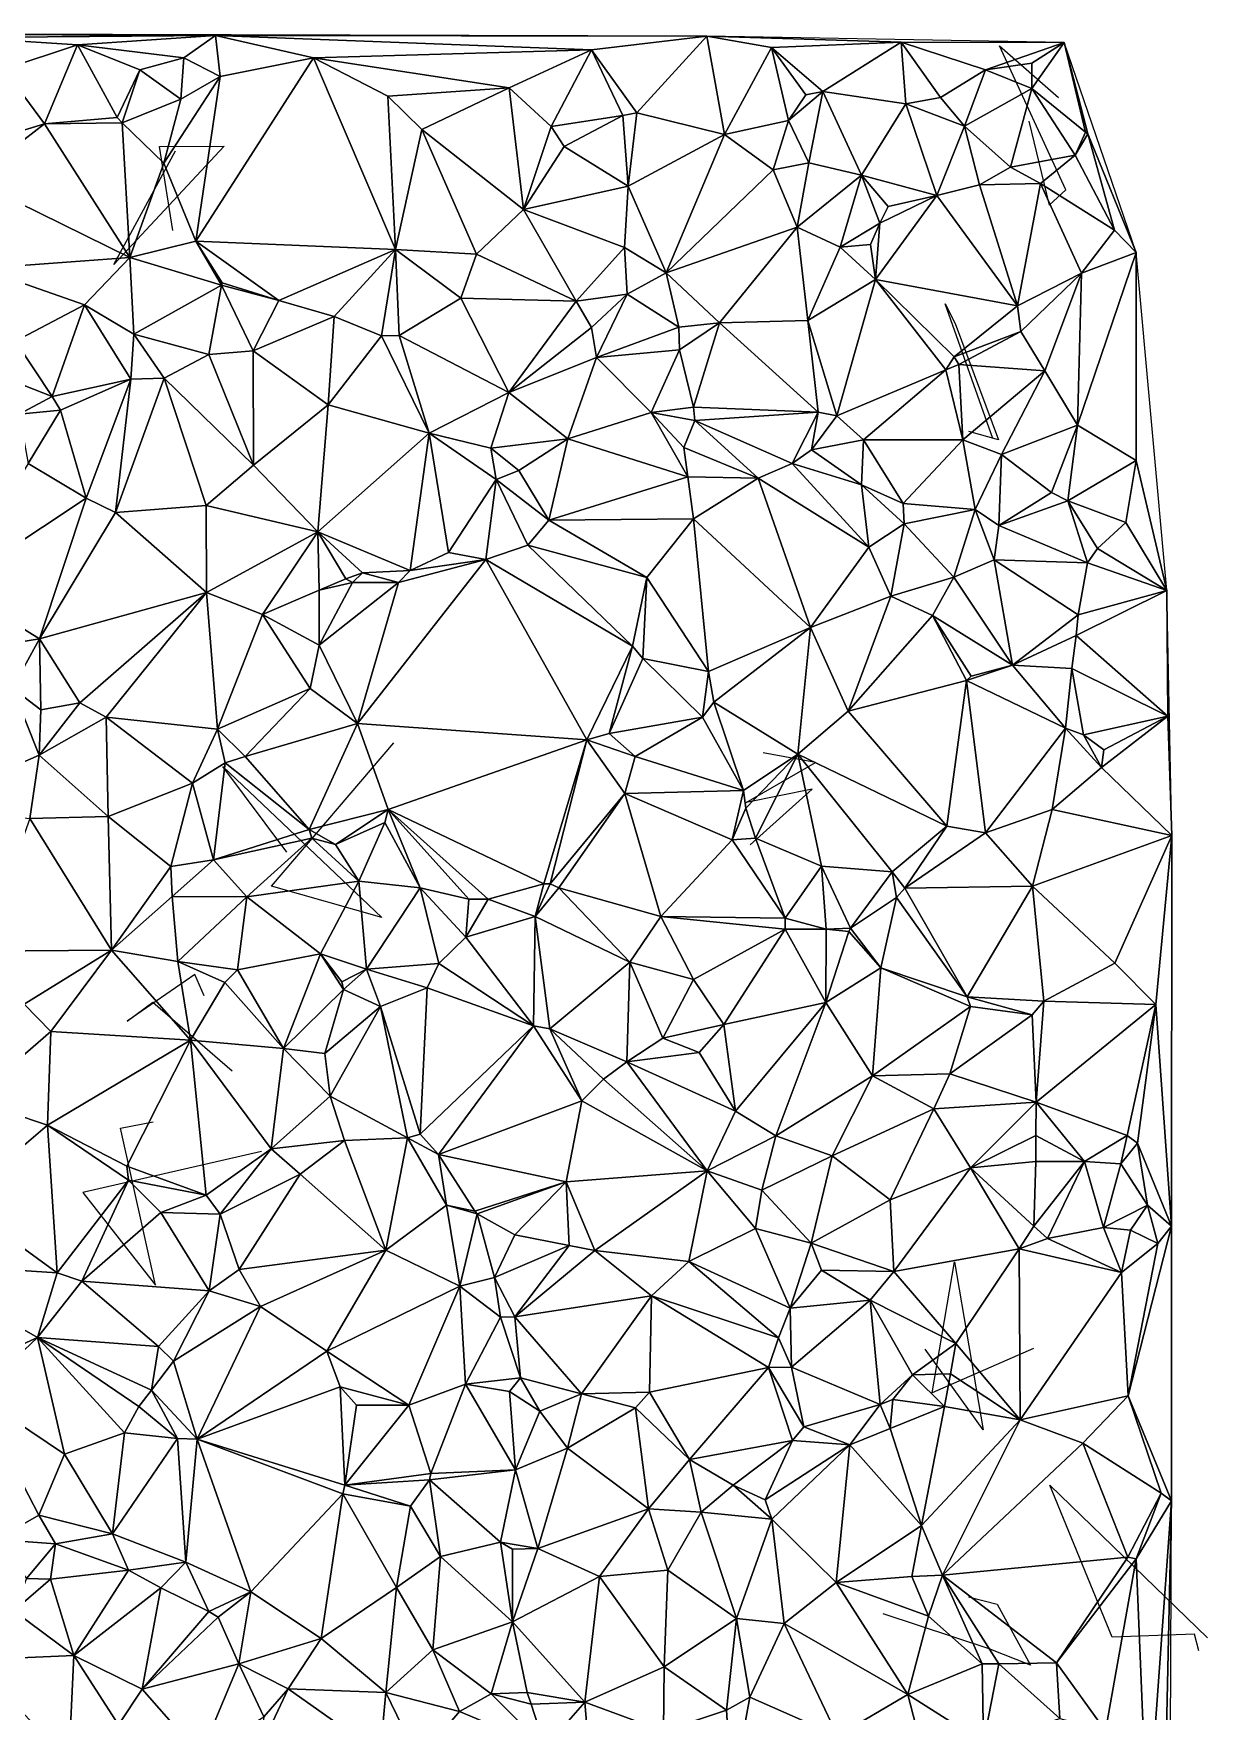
# Model space of a CAD drawing. Header units: metres. Extents: x -15 to 15.4, y -15.5 to 15.
# Drawn here: x 3.87 to 15.29, y -1.37 to 14.97 of the extents above; entities that cross this region are included whole.
import ezdxf

# ---------------------------------------------------------------- set-up
doc = ezdxf.new("R2010")
doc.units = ezdxf.units.M
doc.layers.add('CRACKS', color=1, linetype='Continuous')
doc.layers.add('STREET_MESH', color=7, linetype='Continuous')

msp = doc.modelspace()

# ---------------------------------------------------------------- linework, layer by layer
at = {"layer": 'CRACKS'}
for points in [[(13.553, 14.114, 0.1), (13.751, 13.297, 0.1), (13.915, 13.447, 0.1), (13.269, 14.85, 0.1), (13.843, 14.345, 0.1)], [(5.221, 13.052, 0.1), (5.092, 13.868, 0.1), (5.722, 13.872, 0.1), (4.646, 12.719, 0.1), (5.247, 13.825, 0.1)], [(13.203, 11.027, 0.1), (12.739, 12.337, 0.1), (12.837, 12.144, 0.1), (13.26, 11.013, 0.1), (12.969, 11.093, 0.1)], [(6.331, 6.999, 0.1), (5.708, 7.831, 0.1), (7.257, 6.363, 0.1), (6.181, 6.667, 0.1), (7.372, 8.064, 0.1)], [(10.84, 7.069, 0.1), (11.443, 7.611, 0.1), (10.801, 7.483, 0.1), (11.477, 7.87, 0.1), (10.969, 7.965, 0.1)], [(5.525, 5.6, 0.1), (5.434, 5.808, 0.1), (4.775, 5.354, 0.1), (5.026, 5.539, 0.1), (5.8, 4.868, 0.1)], [(6.083, 4.083, 0.1), (4.346, 3.685, 0.1), (5.052, 2.781, 0.1), (4.711, 4.311, 0.1), (5.031, 4.371, 0.1)], [(13.6, 2.165, 0.1), (12.613, 1.734, 0.1), (12.829, 3.008, 0.1), (13.108, 1.375, 0.1), (12.546, 2.159, 0.1)], [(15.207, -0.779, 0.1), (15.165, -0.614, 0.1), (14.365, -0.646, 0.1), (13.759, 0.835, 0.1), (15.292, -0.65, 0.1)], [(12.968, -0.253, 0.1), (13.244, -0.323, 0.1), (13.57, -0.918, 0.1), (13.169, -0.757, 0.1), (12.135, -0.419, 0.1)]]:
    msp.add_polyline3d(points, dxfattribs=at)
at = {"layer": 'STREET_MESH'}
for points in [[(10.419, 14.942), (1.16, 14.968), (5.636, 14.949)], [(1.16, 14.968), (3.179, 14.931), (5.636, 14.949)], [(3.179, 14.931), (4.293, 14.859), (5.636, 14.949)], [(3.179, 14.931), (3.58, 14.621), (4.293, 14.859)], [(4.293, 14.859), (5.329, 14.731), (5.636, 14.949)], [(5.329, 14.731), (5.683, 14.551), (5.636, 14.949)], [(9.295, 14.81), (10.419, 14.942), (5.636, 14.949)], [(6.592, 14.732), (9.295, 14.81), (5.636, 14.949)], [(5.683, 14.551), (6.592, 14.732), (5.636, 14.949)], [(9.295, 14.81), (9.737, 14.196), (10.419, 14.942)], [(9.737, 14.196), (10.592, 13.985), (10.419, 14.942)], [(10.419, 14.942), (12.312, 14.885), (13.899, 14.88)], [(11.049, 14.831), (12.312, 14.885), (10.419, 14.942)], [(10.592, 13.985), (11.049, 14.831), (10.419, 14.942)], [(11.049, 14.831), (11.55, 14.404), (12.312, 14.885)], [(11.55, 14.404), (12.356, 14.285), (12.312, 14.885)], [(12.312, 14.885), (13.132, 14.614), (13.899, 14.88)], [(12.356, 14.285), (12.694, 14.346), (12.312, 14.885)], [(12.694, 14.346), (13.132, 14.614), (12.312, 14.885)], [(13.132, 14.614), (13.582, 14.68), (13.899, 14.88)], [(13.582, 14.68), (13.583, 14.434), (13.899, 14.88)], [(13.583, 14.434), (14.106, 14.007), (13.899, 14.88)], [(14.129, 13.992), (14.597, 12.838), (13.899, 14.88)], [(14.106, 14.007), (14.129, 13.992), (13.899, 14.88)], [(3.58, 14.621), (3.971, 14.089), (4.293, 14.859)], [(3.971, 14.089), (4.68, 14.15), (4.293, 14.859)], [(4.68, 14.15), (4.9, 14.614), (4.293, 14.859)], [(4.9, 14.614), (5.329, 14.731), (4.293, 14.859)], [(5.329, 14.731), (4.9, 14.614), (5.298, 14.33)], [(5.683, 14.551), (5.329, 14.731), (5.298, 14.33)], [(5.445, 12.946), (7.387, 12.865), (6.592, 14.732)], [(5.683, 14.551), (5.445, 12.946), (6.592, 14.732)], [(8.494, 14.441), (9.295, 14.81), (6.592, 14.732)], [(8.494, 14.441), (6.592, 14.732), (7.314, 14.358)], [(6.592, 14.732), (7.387, 12.865), (7.314, 14.358)], [(9.295, 14.81), (8.494, 14.441), (8.905, 14.062)], [(9.6, 14.172), (9.295, 14.81), (8.905, 14.062)], [(9.295, 14.81), (9.6, 14.172), (9.737, 14.196)], [(11.049, 14.831), (10.592, 13.985), (11.215, 14.121)], [(11.382, 14.371), (11.049, 14.831), (11.215, 14.121)], [(11.382, 14.371), (11.55, 14.404), (11.049, 14.831)], [(3.971, 14.089), (3.58, 14.621), (3.374, 13.908)], [(4.9, 14.614), (4.68, 14.15), (4.729, 14.098)], [(4.9, 14.614), (4.729, 14.098), (5.298, 14.33)], [(5.135, 13.705), (5.683, 14.551), (5.298, 14.33)], [(5.683, 14.551), (5.135, 13.705), (5.445, 12.946)], [(12.694, 14.346), (12.927, 14.065), (13.132, 14.614)], [(13.132, 14.614), (12.927, 14.065), (13.583, 14.434)], [(13.582, 14.68), (13.132, 14.614), (13.583, 14.434)], [(8.494, 14.441), (7.314, 14.358), (7.644, 14.034)], [(8.633, 13.255), (8.494, 14.441), (7.644, 14.034)], [(8.494, 14.441), (8.633, 13.255), (8.905, 14.062)], [(11.55, 14.404), (11.382, 14.371), (11.215, 14.121)], [(11.411, 13.71), (11.55, 14.404), (11.215, 14.121)], [(11.55, 14.404), (11.411, 13.71), (11.924, 13.589)], [(11.55, 14.404), (11.924, 13.589), (12.356, 14.285)], [(12.927, 14.065), (13.376, 13.668), (13.583, 14.434)], [(13.376, 13.668), (14.005, 13.785), (13.583, 14.434)], [(14.005, 13.785), (14.106, 14.007), (13.583, 14.434)], [(4.729, 14.098), (5.135, 13.705), (5.298, 14.33)], [(7.314, 14.358), (7.387, 12.865), (7.644, 14.034)], [(11.924, 13.589), (12.659, 13.39), (12.356, 14.285)], [(12.927, 14.065), (12.694, 14.346), (12.356, 14.285)], [(12.659, 13.39), (12.927, 14.065), (12.356, 14.285)], [(3.266, 13.545), (3.971, 14.089), (3.374, 13.908)], [(3.971, 14.089), (3.266, 13.545), (4.803, 12.789)], [(4.68, 14.15), (3.971, 14.089), (4.729, 14.098)], [(4.729, 14.098), (3.971, 14.089), (4.803, 12.789)], [(5.135, 13.705), (4.729, 14.098), (4.803, 12.789)], [(8.633, 13.255), (9.03, 13.867), (8.905, 14.062)], [(9.03, 13.867), (9.6, 14.172), (8.905, 14.062)], [(9.03, 13.867), (9.655, 13.482), (9.6, 14.172)], [(9.6, 14.172), (9.655, 13.482), (9.737, 14.196)], [(9.655, 13.482), (10.592, 13.985), (9.737, 14.196)], [(10.592, 13.985), (11.064, 13.642), (11.215, 14.121)], [(11.064, 13.642), (11.411, 13.71), (11.215, 14.121)], [(12.927, 14.065), (12.659, 13.39), (13.075, 13.495)], [(13.376, 13.668), (12.927, 14.065), (13.075, 13.495)], [(7.387, 12.865), (8.178, 12.82), (7.644, 14.034)], [(8.178, 12.82), (8.633, 13.255), (7.644, 14.034)], [(10.592, 13.985), (9.655, 13.482), (10.022, 12.639)], [(11.064, 13.642), (10.592, 13.985), (10.022, 12.639)], [(14.106, 14.007), (14.005, 13.785), (14.129, 13.992)], [(14.129, 13.992), (14.005, 13.785), (14.388, 13.054)], [(14.129, 13.992), (14.388, 13.054), (14.597, 12.838)], [(9.655, 13.482), (9.03, 13.867), (8.633, 13.255)], [(14.005, 13.785), (13.376, 13.668), (13.666, 13.507)], [(14.005, 13.785), (13.666, 13.507), (14.388, 13.054)], [(5.445, 12.946), (5.135, 13.705), (4.803, 12.789)], [(11.299, 13.082), (11.064, 13.642), (10.022, 12.639)], [(11.411, 13.71), (11.064, 13.642), (11.299, 13.082)], [(11.411, 13.71), (11.299, 13.082), (11.924, 13.589)], [(11.299, 13.082), (11.716, 12.889), (11.924, 13.589)], [(11.924, 13.589), (11.716, 12.889), (12.103, 13.123)], [(12.184, 13.286), (11.924, 13.589), (12.103, 13.123)], [(12.184, 13.286), (12.659, 13.39), (11.924, 13.589)], [(13.666, 13.507), (13.376, 13.668), (13.075, 13.495)], [(3.266, 13.545), (3.348, 12.681), (4.803, 12.789)], [(9.619, 12.886), (9.655, 13.482), (8.633, 13.255)], [(9.655, 13.482), (9.619, 12.886), (10.022, 12.639)], [(13.075, 13.495), (12.659, 13.39), (13.443, 12.318)], [(13.666, 13.507), (13.075, 13.495), (13.443, 12.318)], [(13.666, 13.507), (13.443, 12.318), (14.066, 12.634)], [(14.388, 13.054), (13.666, 13.507), (14.066, 12.634)], [(8.178, 12.82), (9.146, 12.363), (8.633, 13.255)], [(9.146, 12.363), (9.619, 12.886), (8.633, 13.255)], [(12.659, 13.39), (12.062, 12.573), (13.443, 12.318)], [(12.062, 12.573), (12.659, 13.39), (12.103, 13.123)], [(12.659, 13.39), (12.184, 13.286), (12.103, 13.123)], [(10.541, 12.153), (11.299, 13.082), (10.022, 12.639)], [(11.299, 13.082), (10.541, 12.153), (11.404, 12.175)], [(11.716, 12.889), (11.299, 13.082), (11.404, 12.175)], [(11.716, 12.889), (12.011, 12.915), (12.103, 13.123)], [(12.011, 12.915), (12.062, 12.573), (12.103, 13.123)], [(5.694, 12.52), (5.445, 12.946), (4.803, 12.789)], [(5.445, 12.946), (6.252, 12.37), (7.387, 12.865)], [(5.7, 12.542), (6.252, 12.37), (5.445, 12.946)], [(5.694, 12.52), (5.7, 12.542), (5.445, 12.946)], [(12.011, 12.915), (11.716, 12.889), (12.062, 12.573)], [(14.597, 12.838), (14.388, 13.054), (14.066, 12.634)], [(3.348, 12.681), (4.362, 12.328), (4.803, 12.789)], [(4.362, 12.328), (4.842, 12.04), (4.803, 12.789)], [(4.842, 12.04), (5.694, 12.52), (4.803, 12.789)], [(7.387, 12.865), (6.252, 12.37), (6.793, 12.214)], [(7.251, 12.025), (7.387, 12.865), (6.793, 12.214)], [(7.251, 12.025), (7.423, 12.027), (7.387, 12.865)], [(7.387, 12.865), (7.423, 12.027), (8.023, 12.391)], [(8.178, 12.82), (7.387, 12.865), (8.023, 12.391)], [(9.146, 12.363), (8.178, 12.82), (8.023, 12.391)], [(9.619, 12.886), (9.146, 12.363), (9.644, 12.432)], [(9.619, 12.886), (9.644, 12.432), (10.022, 12.639)], [(12.062, 12.573), (11.716, 12.889), (11.404, 12.175)], [(14.597, 12.838), (14.027, 11.156), (14.6, 10.813)], [(14.027, 11.156), (14.597, 12.838), (14.066, 12.634)], [(14.896, 9.545), (14.597, 12.838), (14.6, 10.813)], [(4.362, 12.328), (3.348, 12.681), (3.688, 11.974)], [(9.644, 12.432), (10.148, 12.111), (10.022, 12.639)], [(10.148, 12.111), (10.541, 12.153), (10.022, 12.639)], [(13.443, 12.318), (13.476, 12.067), (14.066, 12.634)], [(13.476, 12.067), (13.708, 11.683), (14.066, 12.634)], [(13.708, 11.683), (14.027, 11.156), (14.066, 12.634)], [(5.694, 12.52), (4.842, 12.04), (5.571, 11.843)], [(6.004, 11.878), (5.694, 12.52), (5.571, 11.843)], [(5.7, 12.542), (5.694, 12.52), (6.252, 12.37)], [(6.252, 12.37), (5.694, 12.52), (6.004, 11.878)], [(9.146, 12.363), (9.295, 12.105), (9.644, 12.432)], [(9.295, 12.105), (9.346, 11.815), (9.644, 12.432)], [(9.346, 11.815), (10.148, 12.111), (9.644, 12.432)], [(11.686, 11.245), (12.062, 12.573), (11.404, 12.175)], [(12.745, 11.693), (12.062, 12.573), (11.686, 11.245)], [(13.443, 12.318), (12.062, 12.573), (12.828, 11.821)], [(12.062, 12.573), (12.745, 11.693), (12.828, 11.821)], [(4.046, 11.436), (4.362, 12.328), (3.688, 11.974)], [(4.046, 11.436), (4.813, 11.604), (4.362, 12.328)], [(4.813, 11.604), (4.842, 12.04), (4.362, 12.328)], [(6.252, 12.37), (6.004, 11.878), (6.793, 12.214)], [(8.023, 12.391), (7.423, 12.027), (8.491, 11.472)], [(9.146, 12.363), (8.023, 12.391), (8.491, 11.472)], [(9.295, 12.105), (9.146, 12.363), (8.491, 11.472)], [(13.476, 12.067), (13.443, 12.318), (12.828, 11.821)], [(6.793, 12.214), (6.004, 11.878), (6.733, 11.355)], [(7.251, 12.025), (6.793, 12.214), (6.733, 11.355)], [(9.346, 11.815), (9.295, 12.105), (8.491, 11.472)], [(10.148, 12.111), (9.346, 11.815), (10.153, 11.89)], [(10.541, 12.153), (10.148, 12.111), (10.153, 11.89)], [(10.29, 11.332), (10.541, 12.153), (10.153, 11.89)], [(10.541, 12.153), (10.29, 11.332), (11.502, 11.282)], [(11.404, 12.175), (10.541, 12.153), (11.502, 11.282)], [(11.686, 11.245), (11.404, 12.175), (11.502, 11.282)], [(3.423, 11.678), (4.046, 11.436), (3.688, 11.974)], [(4.842, 12.04), (4.813, 11.604), (5.137, 11.613)], [(4.842, 12.04), (5.137, 11.613), (5.571, 11.843)], [(7.717, 11.079), (7.251, 12.025), (6.733, 11.355)], [(7.423, 12.027), (7.251, 12.025), (7.717, 11.079)], [(7.423, 12.027), (7.717, 11.079), (8.491, 11.472)], [(12.872, 11.746), (13.476, 12.067), (12.828, 11.821)], [(13.476, 12.067), (12.872, 11.746), (13.708, 11.683)], [(5.137, 11.613), (6.007, 10.766), (5.571, 11.843)], [(6.007, 10.766), (6.004, 11.878), (5.571, 11.843)], [(6.004, 11.878), (6.007, 10.766), (6.733, 11.355)], [(9.065, 11.023), (9.346, 11.815), (8.491, 11.472)], [(9.877, 11.28), (9.346, 11.815), (9.065, 11.023)], [(9.346, 11.815), (9.877, 11.28), (10.153, 11.89)], [(9.877, 11.28), (10.29, 11.332), (10.153, 11.89)], [(12.745, 11.693), (12.872, 11.746), (12.828, 11.821)], [(3.724, 11.263), (4.046, 11.436), (3.423, 11.678)], [(4.813, 11.604), (4.046, 11.436), (4.127, 11.3)], [(4.813, 11.604), (4.127, 11.3), (4.379, 10.446)], [(4.664, 10.306), (4.813, 11.604), (4.379, 10.446)], [(5.137, 11.613), (4.664, 10.306), (5.545, 10.373)], [(5.137, 11.613), (4.813, 11.604), (4.664, 10.306)], [(6.007, 10.766), (5.137, 11.613), (5.545, 10.373)], [(12.745, 11.693), (11.686, 11.245), (11.945, 11.013)], [(12.91, 11.013), (12.745, 11.693), (11.945, 11.013)], [(12.872, 11.746), (12.745, 11.693), (12.91, 11.013)], [(12.872, 11.746), (12.91, 11.013), (13.708, 11.683)], [(13.708, 11.683), (12.91, 11.013), (13.287, 10.87)], [(14.027, 11.156), (13.708, 11.683), (13.287, 10.87)], [(4.046, 11.436), (3.724, 11.263), (4.127, 11.3)], [(7.717, 11.079), (8.316, 10.931), (8.491, 11.472)], [(8.316, 10.931), (9.065, 11.023), (8.491, 11.472)], [(4.127, 11.3), (3.724, 11.263), (3.812, 10.783)], [(4.379, 10.446), (4.127, 11.3), (3.812, 10.783)], [(6.007, 10.766), (6.634, 10.116), (6.733, 11.355)], [(6.634, 10.116), (7.717, 11.079), (6.733, 11.355)], [(10.233, 10.652), (9.877, 11.28), (9.065, 11.023)], [(9.877, 11.28), (10.302, 11.202), (10.29, 11.332)], [(9.877, 11.28), (10.233, 10.652), (10.195, 10.938)], [(10.302, 11.202), (9.877, 11.28), (10.195, 10.938)], [(10.29, 11.332), (10.302, 11.202), (11.502, 11.282)], [(10.302, 11.202), (11.25, 10.781), (11.502, 11.282)], [(11.25, 10.781), (11.437, 10.916), (11.502, 11.282)], [(11.437, 10.916), (11.686, 11.245), (11.502, 11.282)], [(10.302, 11.202), (10.195, 10.938), (10.919, 10.639)], [(11.25, 10.781), (10.302, 11.202), (10.919, 10.639)], [(11.686, 11.245), (11.437, 10.916), (11.945, 11.013)], [(13.776, 10.5), (14.027, 11.156), (13.287, 10.87)], [(13.776, 10.5), (13.933, 10.42), (14.027, 11.156)], [(14.027, 11.156), (13.933, 10.42), (14.6, 10.813)], [(7.532, 9.741), (7.717, 11.079), (6.634, 10.116)], [(7.532, 9.741), (7.906, 9.917), (7.717, 11.079)], [(7.906, 9.917), (8.367, 10.626), (7.717, 11.079)], [(8.367, 10.626), (8.316, 10.931), (7.717, 11.079)], [(8.316, 10.931), (8.59, 10.713), (9.065, 11.023)], [(8.59, 10.713), (8.88, 10.229), (9.065, 11.023)], [(8.88, 10.229), (10.233, 10.652), (9.065, 11.023)], [(11.437, 10.916), (11.926, 10.573), (11.945, 11.013)], [(11.926, 10.573), (12.332, 10.394), (11.945, 11.013)], [(12.332, 10.394), (12.91, 11.013), (11.945, 11.013)], [(13.032, 10.334), (12.91, 11.013), (12.332, 10.394)], [(12.91, 11.013), (13.032, 10.334), (13.287, 10.87)], [(3.089, 9.592), (4.379, 10.446), (3.812, 10.783)], [(8.59, 10.713), (8.316, 10.931), (8.367, 10.626)], [(10.195, 10.938), (10.233, 10.652), (10.919, 10.639)], [(11.437, 10.916), (11.25, 10.781), (11.926, 10.573)], [(13.032, 10.334), (13.263, 10.177), (13.287, 10.87)], [(13.263, 10.177), (13.776, 10.5), (13.287, 10.87)], [(13.933, 10.42), (14.499, 10.207), (14.6, 10.813)], [(14.499, 10.207), (14.896, 9.545), (14.6, 10.813)], [(6.007, 10.766), (5.545, 10.373), (6.634, 10.116)], [(8.367, 10.626), (7.906, 9.917), (8.268, 9.849)], [(8.678, 9.988), (8.367, 10.626), (8.268, 9.849)], [(8.59, 10.713), (8.367, 10.626), (8.88, 10.229)], [(8.367, 10.626), (8.678, 9.988), (8.88, 10.229)], [(10.291, 10.244), (10.233, 10.652), (8.88, 10.229)], [(10.233, 10.652), (10.291, 10.244), (10.919, 10.639)], [(10.919, 10.639), (10.291, 10.244), (11.427, 9.185)], [(11.995, 9.969), (11.25, 10.781), (10.919, 10.639)], [(11.995, 9.969), (10.919, 10.639), (11.427, 9.185)], [(11.25, 10.781), (11.995, 9.969), (11.926, 10.573)], [(11.926, 10.573), (12.34, 10.196), (12.332, 10.394)], [(11.995, 9.969), (12.34, 10.196), (11.926, 10.573)], [(13.776, 10.5), (13.263, 10.177), (13.933, 10.42)], [(4.379, 10.446), (3.089, 9.592), (3.923, 9.074)], [(4.664, 10.306), (4.379, 10.446), (3.923, 9.074)], [(5.548, 9.526), (4.664, 10.306), (3.923, 9.074)], [(5.545, 10.373), (4.664, 10.306), (5.548, 9.526)], [(5.545, 10.373), (5.548, 9.526), (6.634, 10.116)], [(12.34, 10.196), (13.032, 10.334), (12.332, 10.394)], [(12.824, 9.676), (13.032, 10.334), (12.34, 10.196)], [(13.032, 10.334), (12.824, 9.676), (13.216, 9.845)], [(13.263, 10.177), (13.032, 10.334), (13.216, 9.845)], [(13.933, 10.42), (13.263, 10.177), (14.126, 9.816)], [(13.933, 10.42), (14.222, 9.954), (14.499, 10.207)], [(14.222, 9.954), (13.933, 10.42), (14.126, 9.816)], [(8.678, 9.988), (9.835, 9.671), (8.88, 10.229)], [(9.835, 9.671), (10.291, 10.244), (8.88, 10.229)], [(10.291, 10.244), (9.835, 9.671), (10.437, 8.757)], [(10.291, 10.244), (10.437, 8.757), (11.427, 9.185)], [(12.34, 10.196), (11.995, 9.969), (12.211, 9.491)], [(12.824, 9.676), (12.34, 10.196), (12.211, 9.491)], [(13.263, 10.177), (13.216, 9.845), (14.126, 9.816)], [(14.499, 10.207), (14.222, 9.954), (14.896, 9.545)], [(6.634, 10.116), (5.548, 9.526), (6.094, 9.311)], [(6.645, 9.548), (6.634, 10.116), (6.094, 9.311)], [(6.904, 9.659), (7.066, 9.718), (6.634, 10.116)], [(6.645, 9.548), (6.904, 9.659), (6.634, 10.116)], [(7.066, 9.718), (7.532, 9.741), (6.634, 10.116)], [(8.678, 9.988), (8.268, 9.849), (9.696, 9.004)], [(9.835, 9.671), (8.678, 9.988), (9.696, 9.004)], [(12.211, 9.491), (11.995, 9.969), (11.427, 9.185)], [(7.019, 8.25), (9.252, 8.091), (8.268, 9.849)], [(7.418, 9.623), (7.019, 8.25), (8.268, 9.849)], [(7.532, 9.741), (7.418, 9.623), (8.268, 9.849)], [(7.906, 9.917), (7.532, 9.741), (8.268, 9.849)], [(8.268, 9.849), (9.252, 8.091), (9.696, 9.004)], [(12.824, 9.676), (13.396, 8.818), (13.216, 9.845)], [(13.216, 9.845), (14.034, 9.308), (14.126, 9.816)], [(13.396, 8.818), (14.034, 9.308), (13.216, 9.845)], [(14.126, 9.816), (14.034, 9.308), (14.896, 9.545)], [(14.222, 9.954), (14.126, 9.816), (14.896, 9.545)], [(6.645, 9.548), (6.971, 9.625), (6.904, 9.659)], [(6.971, 9.625), (7.066, 9.718), (6.904, 9.659)], [(7.066, 9.718), (6.971, 9.625), (7.418, 9.623)], [(7.532, 9.741), (7.066, 9.718), (7.418, 9.623)], [(9.795, 8.885), (9.835, 9.671), (9.696, 9.004)], [(9.835, 9.671), (9.795, 8.885), (10.437, 8.757)], [(12.616, 9.301), (12.824, 9.676), (12.211, 9.491)], [(13.396, 8.818), (12.824, 9.676), (12.616, 9.301)], [(3.089, 9.592), (3.377, 8.986), (3.923, 9.074)], [(5.548, 9.526), (3.923, 9.074), (4.316, 8.452)], [(5.548, 9.526), (4.316, 8.452), (4.573, 8.313)], [(5.655, 8.195), (5.548, 9.526), (4.573, 8.313)], [(6.094, 9.311), (5.548, 9.526), (5.655, 8.195)], [(6.645, 9.548), (6.094, 9.311), (6.647, 9.013)], [(6.971, 9.625), (6.645, 9.548), (6.647, 9.013)], [(7.418, 9.623), (6.971, 9.625), (6.647, 9.013)], [(7.019, 8.25), (7.418, 9.623), (6.647, 9.013)], [(11.795, 8.37), (12.211, 9.491), (11.427, 9.185)], [(11.795, 8.37), (12.616, 9.301), (12.211, 9.491)], [(14.016, 9.106), (14.908, 8.322), (14.896, 9.545)], [(14.034, 9.308), (14.016, 9.106), (14.896, 9.545)], [(14.896, 9.545), (14.908, 8.322), (14.947, 7.16)], [(6.557, 8.592), (6.094, 9.311), (5.655, 8.195)], [(6.094, 9.311), (6.557, 8.592), (6.647, 9.013)], [(10.437, 8.757), (10.486, 8.459), (11.427, 9.185)], [(10.486, 8.459), (11.304, 7.951), (11.427, 9.185)], [(11.304, 7.951), (11.795, 8.37), (11.427, 9.185)], [(12.616, 9.301), (11.795, 8.37), (12.948, 8.669)], [(12.616, 9.301), (12.948, 8.669), (12.992, 8.713)], [(13.396, 8.818), (12.616, 9.301), (12.992, 8.713)], [(13.396, 8.818), (14.016, 9.106), (14.034, 9.308)], [(3.377, 8.986), (3.659, 8.595), (3.923, 9.074)], [(3.659, 8.595), (3.937, 8.383), (3.923, 9.074)], [(3.923, 9.074), (3.937, 8.383), (4.316, 8.452)], [(6.557, 8.592), (7.019, 8.25), (6.647, 9.013)], [(9.252, 8.091), (9.467, 8.155), (9.696, 9.004)], [(9.467, 8.155), (9.795, 8.885), (9.696, 9.004)], [(13.971, 8.787), (14.016, 9.106), (13.396, 8.818)], [(14.016, 9.106), (13.971, 8.787), (14.908, 8.322)], [(9.795, 8.885), (9.467, 8.155), (10.376, 8.314)], [(9.795, 8.885), (10.376, 8.314), (10.437, 8.757)], [(10.376, 8.314), (10.486, 8.459), (10.437, 8.757)], [(12.948, 8.669), (11.795, 8.37), (12.755, 7.25)], [(13.133, 7.185), (12.948, 8.669), (12.755, 7.25)], [(12.948, 8.669), (13.396, 8.818), (12.992, 8.713)], [(13.912, 8.204), (13.396, 8.818), (12.948, 8.669)], [(13.912, 8.204), (12.948, 8.669), (13.133, 7.185)], [(13.971, 8.787), (13.396, 8.818), (13.912, 8.204)], [(14.087, 8.141), (13.971, 8.787), (13.912, 8.204)], [(13.971, 8.787), (14.087, 8.141), (14.908, 8.322)], [(3.659, 8.595), (2.77, 7.44), (3.921, 7.941)], [(3.937, 8.383), (3.659, 8.595), (3.921, 7.941)], [(5.924, 7.928), (6.557, 8.592), (5.655, 8.195)], [(5.924, 7.928), (7.019, 8.25), (6.557, 8.592)], [(4.316, 8.452), (3.921, 7.941), (4.573, 8.313)], [(3.937, 8.383), (3.921, 7.941), (4.316, 8.452)], [(10.486, 8.459), (10.376, 8.314), (10.775, 7.597)], [(11.304, 7.951), (10.486, 8.459), (10.775, 7.597)], [(11.795, 8.37), (11.304, 7.951), (12.755, 7.25)], [(3.921, 7.941), (4.591, 7.345), (4.573, 8.313)], [(4.591, 7.345), (5.411, 7.669), (4.573, 8.313)], [(5.411, 7.669), (5.655, 8.195), (4.573, 8.313)], [(5.411, 7.669), (5.732, 7.869), (5.655, 8.195)], [(5.732, 7.869), (5.924, 7.928), (5.655, 8.195)], [(5.924, 7.928), (6.547, 7.218), (7.019, 8.25)], [(7.019, 8.25), (6.547, 7.218), (7.316, 7.413)], [(9.252, 8.091), (7.019, 8.25), (7.316, 7.413)], [(10.376, 8.314), (9.467, 8.155), (9.72, 7.929)], [(10.376, 8.314), (9.72, 7.929), (10.775, 7.597)], [(13.781, 7.414), (13.912, 8.204), (13.133, 7.185)], [(13.781, 7.414), (14.262, 7.822), (13.912, 8.204)], [(14.262, 7.822), (14.087, 8.141), (13.912, 8.204)], [(14.087, 8.141), (14.284, 7.996), (14.908, 8.322)], [(14.908, 8.322), (14.262, 7.822), (14.947, 7.16)], [(14.284, 7.996), (14.262, 7.822), (14.908, 8.322)], [(8.831, 6.69), (9.252, 8.091), (7.316, 7.413)], [(8.831, 6.69), (8.893, 6.689), (9.252, 8.091)], [(8.893, 6.689), (9.62, 7.569), (9.252, 8.091)], [(9.72, 7.929), (9.467, 8.155), (9.252, 8.091)], [(9.62, 7.569), (9.72, 7.929), (9.252, 8.091)], [(14.284, 7.996), (14.087, 8.141), (14.262, 7.822)], [(2.77, 7.44), (3.828, 7.326), (3.921, 7.941)], [(3.828, 7.326), (4.591, 7.345), (3.921, 7.941)], [(5.732, 7.869), (5.411, 7.669), (5.617, 6.923)], [(5.732, 7.869), (5.617, 6.923), (6.547, 7.218)], [(5.924, 7.928), (5.732, 7.869), (6.547, 7.218)], [(9.72, 7.929), (9.62, 7.569), (10.775, 7.597)], [(10.8, 7.425), (11.304, 7.951), (10.775, 7.597)], [(10.8, 7.425), (10.892, 7.136), (11.304, 7.951)], [(10.892, 7.136), (11.537, 6.863), (11.304, 7.951)], [(11.304, 7.951), (12.224, 6.808), (12.755, 7.25)], [(11.537, 6.863), (12.224, 6.808), (11.304, 7.951)], [(14.262, 7.822), (13.781, 7.414), (14.947, 7.16)], [(5.202, 6.86), (5.411, 7.669), (4.591, 7.345)], [(5.617, 6.923), (5.411, 7.669), (5.202, 6.86)], [(8.893, 6.689), (8.979, 6.651), (9.62, 7.569)], [(9.62, 7.569), (8.979, 6.651), (9.971, 6.371)], [(9.62, 7.569), (10.666, 7.117), (10.775, 7.597)], [(10.666, 7.117), (9.62, 7.569), (9.971, 6.371)], [(10.666, 7.117), (10.8, 7.425), (10.775, 7.597)], [(6.547, 7.218), (6.805, 7.074), (7.316, 7.413)], [(6.805, 7.074), (7.286, 7.287), (7.316, 7.413)], [(7.286, 7.287), (7.63, 6.652), (7.316, 7.413)], [(7.63, 6.652), (8.102, 6.541), (7.316, 7.413)], [(8.292, 6.539), (8.831, 6.69), (7.316, 7.413)], [(8.102, 6.541), (8.292, 6.539), (7.316, 7.413)], [(10.892, 7.136), (10.8, 7.425), (10.666, 7.117)], [(13.588, 6.666), (13.781, 7.414), (13.133, 7.185)], [(13.781, 7.414), (13.588, 6.666), (14.947, 7.16)], [(4.623, 6.044), (3.828, 7.326), (3.365, 6.033)], [(3.828, 7.326), (4.623, 6.044), (4.591, 7.345)], [(4.623, 6.044), (5.202, 6.86), (4.591, 7.345)], [(5.617, 6.923), (6.573, 7.134), (6.547, 7.218)], [(6.573, 7.134), (6.805, 7.074), (6.547, 7.218)], [(6.805, 7.074), (7.032, 6.716), (7.286, 7.287)], [(7.032, 6.716), (7.63, 6.652), (7.286, 7.287)], [(12.224, 6.808), (12.348, 6.649), (12.755, 7.25)], [(12.348, 6.649), (13.133, 7.185), (12.755, 7.25)], [(6.573, 7.134), (5.617, 6.923), (5.943, 6.564)], [(7.032, 6.716), (6.573, 7.134), (5.943, 6.564)], [(6.573, 7.134), (7.032, 6.716), (6.805, 7.074)], [(11.181, 6.357), (10.666, 7.117), (9.971, 6.371)], [(11.181, 6.357), (10.892, 7.136), (10.666, 7.117)], [(11.537, 6.863), (10.892, 7.136), (11.181, 6.357)], [(12.348, 6.649), (13.588, 6.666), (13.133, 7.185)], [(13.588, 6.666), (14.392, 5.917), (14.947, 7.16)], [(14.392, 5.917), (14.789, 5.514), (14.947, 7.16)], [(14.789, 5.514), (14.941, 3.357), (14.947, 7.16)], [(14.941, 3.357), (14.942, 0.682), (14.947, 7.16)], [(5.215, 6.567), (5.617, 6.923), (5.202, 6.86)], [(5.617, 6.923), (5.215, 6.567), (5.943, 6.564)], [(11.581, 6.248), (11.537, 6.863), (11.181, 6.357)], [(11.537, 6.863), (11.819, 6.258), (12.224, 6.808)], [(11.537, 6.863), (11.581, 6.248), (11.819, 6.258)], [(4.623, 6.044), (5.215, 6.567), (5.202, 6.86)], [(6.659, 6.007), (7.032, 6.716), (5.943, 6.564)], [(7.032, 6.716), (6.659, 6.007), (7.107, 5.86)], [(7.63, 6.652), (7.032, 6.716), (7.107, 5.86)], [(11.819, 6.258), (12.267, 6.558), (12.224, 6.808)], [(12.267, 6.558), (12.348, 6.649), (12.224, 6.808)], [(4.623, 6.044), (5.27, 5.935), (5.215, 6.567)], [(5.215, 6.567), (5.27, 5.935), (5.943, 6.564)], [(5.27, 5.935), (5.851, 5.851), (5.943, 6.564)], [(5.851, 5.851), (6.659, 6.007), (5.943, 6.564)], [(7.811, 5.913), (7.63, 6.652), (7.107, 5.86)], [(8.102, 6.541), (7.63, 6.652), (8.072, 6.17)], [(7.63, 6.652), (7.811, 5.913), (8.072, 6.17)], [(8.292, 6.539), (8.102, 6.541), (8.072, 6.17)], [(8.749, 6.373), (8.292, 6.539), (8.072, 6.17)], [(8.292, 6.539), (8.749, 6.373), (8.831, 6.69)], [(8.749, 6.373), (8.893, 6.689), (8.831, 6.69)], [(8.749, 6.373), (8.979, 6.651), (8.893, 6.689)], [(8.979, 6.651), (8.749, 6.373), (9.67, 5.926)], [(8.979, 6.651), (9.67, 5.926), (9.971, 6.371)], [(12.267, 6.558), (11.819, 6.258), (12.112, 5.872)], [(12.267, 6.558), (12.112, 5.872), (12.952, 5.588)], [(12.348, 6.649), (12.267, 6.558), (12.952, 5.588)], [(13.588, 6.666), (12.348, 6.649), (12.952, 5.588)], [(13.7, 5.547), (13.588, 6.666), (12.952, 5.588)], [(13.7, 5.547), (14.392, 5.917), (13.588, 6.666)], [(8.733, 5.306), (8.749, 6.373), (8.072, 6.17)], [(8.733, 5.306), (8.892, 5.278), (8.749, 6.373)], [(8.749, 6.373), (8.892, 5.278), (9.67, 5.926)], [(9.67, 5.926), (10.288, 5.757), (9.971, 6.371)], [(10.288, 5.757), (11.183, 6.25), (9.971, 6.371)], [(11.183, 6.25), (11.181, 6.357), (9.971, 6.371)], [(11.183, 6.25), (10.288, 5.757), (10.585, 5.32)], [(11.577, 5.534), (11.183, 6.25), (10.585, 5.32)], [(11.183, 6.25), (11.581, 6.248), (11.181, 6.357)], [(11.581, 6.248), (11.183, 6.25), (11.577, 5.534)], [(11.802, 6.225), (11.581, 6.248), (11.577, 5.534)], [(11.802, 6.225), (11.577, 5.534), (12.112, 5.872)], [(11.581, 6.248), (11.802, 6.225), (11.819, 6.258)], [(11.819, 6.258), (11.802, 6.225), (12.112, 5.872)], [(7.811, 5.913), (8.733, 5.306), (8.072, 6.17)], [(3.775, 5.519), (4.623, 6.044), (3.365, 6.033)], [(4.623, 6.044), (3.775, 5.519), (4.032, 5.251)], [(5.393, 5.168), (4.623, 6.044), (4.032, 5.251)], [(5.27, 5.935), (4.623, 6.044), (5.393, 5.168)], [(5.727, 5.73), (5.27, 5.935), (5.393, 5.168)], [(5.851, 5.851), (5.27, 5.935), (5.727, 5.73)], [(5.851, 5.851), (6.299, 5.088), (6.659, 6.007)], [(6.659, 6.007), (6.299, 5.088), (6.881, 5.66)], [(6.866, 5.735), (6.659, 6.007), (6.881, 5.66)], [(6.659, 6.007), (6.866, 5.735), (7.107, 5.86)], [(7.811, 5.913), (7.107, 5.86), (7.696, 5.677)], [(8.733, 5.306), (7.811, 5.913), (7.696, 5.677)], [(8.892, 5.278), (9.64, 4.956), (9.67, 5.926)], [(9.64, 4.956), (9.991, 5.187), (9.67, 5.926)], [(9.991, 5.187), (10.288, 5.757), (9.67, 5.926)], [(14.392, 5.917), (13.7, 5.547), (14.789, 5.514)], [(6.299, 5.088), (5.727, 5.73), (5.393, 5.168)], [(5.851, 5.851), (5.727, 5.73), (6.299, 5.088)], [(7.107, 5.86), (6.866, 5.735), (6.881, 5.66)], [(7.243, 5.494), (7.107, 5.86), (6.881, 5.66)], [(7.107, 5.86), (7.243, 5.494), (7.696, 5.677)], [(10.288, 5.757), (9.991, 5.187), (10.585, 5.32)], [(12.112, 5.872), (11.577, 5.534), (12.032, 4.822)], [(12.986, 5.494), (12.112, 5.872), (12.032, 4.822)], [(12.112, 5.872), (12.986, 5.494), (12.952, 5.588)], [(6.299, 5.088), (6.701, 5.039), (6.881, 5.66)], [(6.701, 5.039), (7.243, 5.494), (6.881, 5.66)], [(7.243, 5.494), (7.629, 4.253), (7.696, 5.677)], [(7.629, 4.253), (8.733, 5.306), (7.696, 5.677)], [(13.587, 5.413), (13.7, 5.547), (12.952, 5.588)], [(12.986, 5.494), (13.587, 5.413), (12.952, 5.588)], [(3.775, 5.519), (3.265, 4.586), (4.032, 5.251)], [(7.243, 5.494), (6.701, 5.039), (6.753, 4.622)], [(7.243, 5.494), (6.753, 4.622), (7.507, 4.216)], [(7.629, 4.253), (7.243, 5.494), (7.507, 4.216)], [(10.697, 4.476), (11.577, 5.534), (10.585, 5.32)], [(10.697, 4.476), (11.091, 4.237), (11.577, 5.534)], [(11.577, 5.534), (11.091, 4.237), (12.032, 4.822)], [(12.785, 4.84), (12.986, 5.494), (12.032, 4.822)], [(13.587, 5.413), (12.986, 5.494), (12.785, 4.84)], [(13.624, 4.564), (13.587, 5.413), (12.785, 4.84)], [(13.587, 5.413), (13.624, 4.564), (13.7, 5.547)], [(13.7, 5.547), (13.624, 4.564), (14.789, 5.514)], [(13.624, 4.564), (14.51, 4.239), (14.789, 5.514)], [(14.51, 4.239), (14.61, 4.165), (14.789, 5.514)], [(14.61, 4.165), (14.941, 3.357), (14.789, 5.514)], [(3.265, 4.586), (4.001, 4.339), (4.032, 5.251)], [(4.001, 4.339), (5.393, 5.168), (4.032, 5.251)], [(7.806, 4.053), (8.733, 5.306), (7.629, 4.253)], [(7.806, 4.053), (9.203, 4.578), (8.733, 5.306)], [(9.203, 4.578), (8.892, 5.278), (8.733, 5.306)], [(8.892, 5.278), (9.203, 4.578), (9.413, 4.787)], [(9.64, 4.956), (8.892, 5.278), (9.413, 4.787)], [(9.991, 5.187), (10.345, 5.049), (10.585, 5.32)], [(10.345, 5.049), (10.697, 4.476), (10.585, 5.32)], [(4.001, 4.339), (4.774, 3.942), (5.393, 5.168)], [(4.774, 3.942), (5.546, 3.658), (5.393, 5.168)], [(6.299, 5.088), (5.393, 5.168), (6.177, 4.11)], [(5.393, 5.168), (5.546, 3.658), (6.177, 4.11)], [(6.753, 4.622), (6.299, 5.088), (6.177, 4.11)], [(6.701, 5.039), (6.299, 5.088), (6.753, 4.622)], [(9.64, 4.956), (10.345, 5.049), (9.991, 5.187)], [(10.423, 3.897), (9.64, 4.956), (9.413, 4.787)], [(10.345, 5.049), (9.64, 4.956), (10.697, 4.476)], [(10.697, 4.476), (9.64, 4.956), (10.423, 3.897)], [(9.203, 4.578), (10.423, 3.897), (9.413, 4.787)], [(11.091, 4.237), (11.64, 4.04), (12.032, 4.822)], [(11.64, 4.04), (12.63, 4.498), (12.032, 4.822)], [(12.63, 4.498), (12.785, 4.84), (12.032, 4.822)], [(12.63, 4.498), (13.624, 4.564), (12.785, 4.84)], [(4.001, 4.339), (3.265, 4.586), (3.136, 3.601)], [(6.893, 4.192), (6.753, 4.622), (6.177, 4.11)], [(6.753, 4.622), (6.893, 4.192), (7.507, 4.216)], [(9.203, 4.578), (7.806, 4.053), (9.049, 3.787)], [(10.423, 3.897), (9.203, 4.578), (9.049, 3.787)], [(11.091, 4.237), (10.697, 4.476), (10.423, 3.897)], [(12.205, 3.613), (12.63, 4.498), (11.64, 4.04)], [(12.205, 3.613), (12.986, 3.924), (12.63, 4.498)], [(12.986, 3.924), (13.624, 4.564), (12.63, 4.498)], [(13.624, 4.564), (12.986, 3.924), (13.623, 4.24)], [(14.095, 3.988), (13.624, 4.564), (13.623, 4.24)], [(13.624, 4.564), (14.095, 3.988), (14.51, 4.239)], [(4.001, 4.339), (3.136, 3.601), (4.095, 2.903)], [(4.001, 4.339), (4.788, 3.805), (4.774, 3.942)], [(4.788, 3.805), (4.001, 4.339), (4.095, 2.903)], [(7.806, 4.053), (7.629, 4.253), (7.507, 4.216)], [(5.546, 3.658), (5.682, 3.474), (6.177, 4.11)], [(5.682, 3.474), (6.46, 3.862), (6.177, 4.11)], [(6.46, 3.862), (6.893, 4.192), (6.177, 4.11)], [(6.893, 4.192), (6.46, 3.862), (7.296, 3.124)], [(6.893, 4.192), (7.296, 3.124), (7.507, 4.216)], [(7.296, 3.124), (7.884, 3.561), (7.507, 4.216)], [(7.884, 3.561), (7.806, 4.053), (7.507, 4.216)], [(10.954, 3.706), (11.091, 4.237), (10.423, 3.897)], [(11.091, 4.237), (10.954, 3.706), (11.64, 4.04)], [(12.986, 3.924), (13.623, 3.986), (13.623, 4.24)], [(13.623, 3.986), (14.095, 3.988), (13.623, 4.24)], [(14.095, 3.988), (14.449, 3.965), (14.51, 4.239)], [(14.449, 3.965), (14.61, 4.165), (14.51, 4.239)], [(14.449, 3.965), (14.71, 3.561), (14.61, 4.165)], [(14.61, 4.165), (14.71, 3.561), (14.941, 3.357)], [(4.788, 3.805), (5.546, 3.658), (4.774, 3.942)], [(7.806, 4.053), (8.16, 3.504), (9.049, 3.787)], [(8.16, 3.504), (7.806, 4.053), (7.884, 3.561)], [(10.954, 3.706), (11.435, 3.191), (11.64, 4.04)], [(11.435, 3.191), (12.205, 3.613), (11.64, 4.04)], [(12.24, 2.915), (12.986, 3.924), (12.205, 3.613)], [(13.46, 3.135), (12.986, 3.924), (12.24, 2.915)], [(12.986, 3.924), (13.601, 3.358), (13.623, 3.986)], [(13.601, 3.358), (12.986, 3.924), (13.46, 3.135)], [(13.623, 3.986), (13.601, 3.358), (14.095, 3.988)], [(13.601, 3.358), (13.737, 3.236), (14.095, 3.988)], [(14.095, 3.988), (13.737, 3.236), (14.282, 3.345)], [(14.449, 3.965), (14.095, 3.988), (14.282, 3.345)], [(14.71, 3.561), (14.449, 3.965), (14.282, 3.345)], [(4.335, 2.822), (4.788, 3.805), (4.095, 2.903)], [(4.788, 3.805), (4.335, 2.822), (5.104, 3.49)], [(5.546, 3.658), (4.788, 3.805), (5.104, 3.49)], [(5.867, 2.936), (6.46, 3.862), (5.682, 3.474)], [(6.46, 3.862), (5.867, 2.936), (7.296, 3.124)], [(9.049, 3.787), (8.16, 3.504), (8.183, 3.478)], [(8.551, 3.274), (9.049, 3.787), (8.183, 3.478)], [(8.551, 3.274), (9.078, 3.167), (9.049, 3.787)], [(9.328, 3.121), (10.423, 3.897), (9.049, 3.787)], [(9.078, 3.167), (9.328, 3.121), (9.049, 3.787)], [(10.423, 3.897), (9.328, 3.121), (10.243, 3.014)], [(10.894, 3.333), (10.423, 3.897), (10.243, 3.014)], [(10.894, 3.333), (10.954, 3.706), (10.423, 3.897)], [(3.136, 3.601), (2.64, 2.995), (4.095, 2.903)], [(5.682, 3.474), (5.546, 3.658), (5.104, 3.49)], [(11.435, 3.191), (10.954, 3.706), (10.894, 3.333)], [(11.435, 3.191), (12.24, 2.915), (12.205, 3.613)], [(4.335, 2.822), (5.576, 2.727), (5.104, 3.49)], [(5.576, 2.727), (5.682, 3.474), (5.104, 3.49)], [(5.867, 2.936), (5.682, 3.474), (5.576, 2.727)], [(7.296, 3.124), (8.015, 2.774), (7.884, 3.561)], [(8.16, 3.504), (7.884, 3.561), (8.183, 3.478)], [(7.884, 3.561), (8.015, 2.774), (8.183, 3.478)], [(8.015, 2.774), (8.351, 2.856), (8.183, 3.478)], [(8.351, 2.856), (8.551, 3.274), (8.183, 3.478)], [(14.71, 3.561), (14.282, 3.345), (14.545, 3.319)], [(14.811, 3.187), (14.71, 3.561), (14.545, 3.319)], [(14.71, 3.561), (14.811, 3.187), (14.941, 3.357)], [(8.351, 2.856), (9.078, 3.167), (8.551, 3.274)], [(11.229, 2.559), (10.894, 3.333), (10.243, 3.014)], [(11.229, 2.559), (11.435, 3.191), (10.894, 3.333)], [(13.601, 3.358), (13.46, 3.135), (13.737, 3.236)], [(13.737, 3.236), (14.455, 2.905), (14.282, 3.345)], [(14.282, 3.345), (14.455, 2.905), (14.545, 3.319)], [(14.455, 2.905), (14.811, 3.187), (14.545, 3.319)], [(14.942, 0.682), (14.941, 3.357), (14.522, 1.704)], [(14.941, 3.357), (14.811, 3.187), (14.522, 1.704)], [(5.867, 2.936), (6.074, 2.576), (7.296, 3.124)], [(6.074, 2.576), (6.719, 2.139), (7.296, 3.124)], [(6.719, 2.139), (8.015, 2.774), (7.296, 3.124)], [(8.351, 2.856), (8.549, 2.473), (9.078, 3.167)], [(9.078, 3.167), (8.549, 2.473), (9.328, 3.121)], [(8.549, 2.473), (9.88, 2.678), (9.328, 3.121)], [(9.328, 3.121), (9.88, 2.678), (10.243, 3.014)], [(11.435, 3.191), (11.229, 2.559), (11.535, 2.93)], [(12.24, 2.915), (11.435, 3.191), (11.535, 2.93)], [(13.46, 3.135), (12.24, 2.915), (12.844, 2.215)], [(13.468, 1.472), (13.46, 3.135), (12.844, 2.215)], [(13.737, 3.236), (13.46, 3.135), (14.455, 2.905)], [(14.455, 2.905), (13.46, 3.135), (13.468, 1.472)], [(14.811, 3.187), (14.455, 2.905), (14.522, 1.704)], [(2.64, 2.995), (3.903, 2.273), (4.095, 2.903)], [(3.903, 2.273), (2.64, 2.995), (3.194, 1.952)], [(9.88, 2.678), (11.118, 2.271), (10.243, 3.014)], [(11.118, 2.271), (11.229, 2.559), (10.243, 3.014)], [(3.903, 2.273), (4.335, 2.822), (4.095, 2.903)], [(4.335, 2.822), (3.903, 2.273), (5.083, 2.185)], [(5.576, 2.727), (4.335, 2.822), (5.083, 2.185)], [(6.074, 2.576), (5.867, 2.936), (5.576, 2.727)], [(8.412, 2.471), (8.351, 2.856), (8.015, 2.774)], [(8.351, 2.856), (8.412, 2.471), (8.549, 2.473)], [(11.229, 2.559), (12.01, 2.636), (11.535, 2.93)], [(12.01, 2.636), (12.24, 2.915), (11.535, 2.93)], [(12.24, 2.915), (12.01, 2.636), (12.844, 2.215)], [(14.455, 2.905), (13.468, 1.472), (14.522, 1.704)], [(5.228, 2.042), (5.576, 2.727), (5.083, 2.185)], [(6.074, 2.576), (5.576, 2.727), (5.228, 2.042)], [(8.015, 2.774), (6.719, 2.139), (7.517, 1.615)], [(8.015, 2.774), (7.517, 1.615), (8.069, 1.819)], [(8.412, 2.471), (8.015, 2.774), (8.069, 1.819)], [(8.549, 2.473), (9.199, 1.725), (9.88, 2.678)], [(9.199, 1.725), (9.862, 1.742), (9.88, 2.678)], [(9.862, 1.742), (11.021, 1.981), (9.88, 2.678)], [(11.021, 1.981), (11.118, 2.271), (9.88, 2.678)], [(11.245, 1.985), (12.01, 2.636), (11.229, 2.559)], [(12.01, 2.636), (11.245, 1.985), (12.107, 1.622)], [(12.42, 1.909), (12.01, 2.636), (12.107, 1.622)], [(12.01, 2.636), (12.42, 1.909), (12.844, 2.215)], [(5.457, 1.284), (6.074, 2.576), (5.228, 2.042)], [(6.719, 2.139), (6.074, 2.576), (5.457, 1.284)], [(8.605, 1.879), (8.412, 2.471), (8.069, 1.819)], [(8.412, 2.471), (8.605, 1.879), (8.549, 2.473)], [(8.605, 1.879), (9.199, 1.725), (8.549, 2.473)], [(11.118, 2.271), (11.245, 1.985), (11.229, 2.559)], [(3.309, 1.712), (3.903, 2.273), (3.194, 1.952)], [(3.903, 2.273), (3.309, 1.712), (4.166, 1.136)], [(4.749, 1.346), (3.903, 2.273), (4.166, 1.136)], [(3.903, 2.273), (4.749, 1.346), (4.89, 1.602)], [(3.903, 2.273), (5.012, 1.761), (5.083, 2.185)], [(5.012, 1.761), (3.903, 2.273), (4.89, 1.602)], [(5.012, 1.761), (5.228, 2.042), (5.083, 2.185)], [(6.719, 2.139), (5.457, 1.284), (6.849, 1.794)], [(7.517, 1.615), (6.719, 2.139), (6.849, 1.794)], [(11.021, 1.981), (11.245, 1.985), (11.118, 2.271)], [(12.42, 1.909), (12.79, 1.919), (12.844, 2.215)], [(12.79, 1.919), (13.468, 1.472), (12.844, 2.215)], [(5.012, 1.761), (5.457, 1.284), (5.228, 2.042)], [(11.021, 1.981), (9.862, 1.742), (10.252, 1.086)], [(11.253, 1.27), (11.021, 1.981), (10.252, 1.086)], [(11.245, 1.985), (11.021, 1.981), (11.365, 1.404)], [(11.021, 1.981), (11.253, 1.27), (11.365, 1.404)], [(12.107, 1.622), (11.245, 1.985), (11.365, 1.404)], [(7.517, 1.615), (7.733, 0.949), (8.069, 1.819)], [(7.733, 0.949), (8.558, 0.985), (8.069, 1.819)], [(8.497, 1.746), (8.605, 1.879), (8.069, 1.819)], [(8.558, 0.985), (8.497, 1.746), (8.069, 1.819)], [(8.605, 1.879), (8.497, 1.746), (8.795, 1.554)], [(9.199, 1.725), (8.605, 1.879), (8.795, 1.554)], [(12.229, 1.67), (12.42, 1.909), (12.107, 1.622)], [(12.42, 1.909), (12.229, 1.67), (12.734, 1.602)], [(12.79, 1.919), (12.42, 1.909), (12.734, 1.602)], [(12.79, 1.919), (12.734, 1.602), (13.468, 1.472)], [(4.166, 1.136), (3.309, 1.712), (3.917, 0.542)], [(3.309, 1.712), (3.502, 0.306), (3.917, 0.542)], [(5.012, 1.761), (4.89, 1.602), (5.266, 1.289)], [(5.457, 1.284), (5.012, 1.761), (5.266, 1.289)], [(5.457, 1.284), (6.894, 0.836), (6.849, 1.794)], [(7.009, 1.615), (7.517, 1.615), (6.849, 1.794)], [(6.894, 0.836), (7.009, 1.615), (6.849, 1.794)], [(8.795, 1.554), (8.497, 1.746), (8.558, 0.985)], [(9.064, 1.194), (9.199, 1.725), (8.795, 1.554)], [(9.199, 1.725), (9.064, 1.194), (9.724, 1.587)], [(9.862, 1.742), (9.199, 1.725), (9.724, 1.587)], [(10.252, 1.086), (9.862, 1.742), (9.724, 1.587)], [(12.205, 1.386), (12.229, 1.67), (12.107, 1.622)], [(12.229, 1.67), (12.205, 1.386), (12.734, 1.602)], [(13.468, 1.472), (14.079, 1.243), (14.522, 1.704)], [(14.079, 1.243), (14.842, 0.756), (14.522, 1.704)], [(14.842, 0.756), (14.942, 0.682), (14.522, 1.704)], [(4.89, 1.602), (4.749, 1.346), (5.266, 1.289)], [(7.009, 1.615), (6.894, 0.836), (7.517, 1.615)], [(6.894, 0.836), (7.733, 0.949), (7.517, 1.615)], [(9.064, 1.194), (8.795, 1.554), (8.558, 0.985)], [(9.064, 1.194), (9.852, 0.605), (9.724, 1.587)], [(9.852, 0.605), (10.252, 1.086), (9.724, 1.587)], [(11.81, 1.229), (12.107, 1.622), (11.365, 1.404)], [(11.81, 1.229), (12.205, 1.386), (12.107, 1.622)], [(12.734, 1.602), (12.205, 1.386), (12.508, 0.442)], [(13.468, 1.472), (12.734, 1.602), (12.508, 0.442)], [(12.713, -0.04), (13.468, 1.472), (12.508, 0.442)], [(13.468, 1.472), (12.713, -0.04), (14.079, 1.243)], [(4.635, 0.361), (4.749, 1.346), (4.166, 1.136)], [(4.749, 1.346), (4.635, 0.361), (5.266, 1.289)], [(11.253, 1.27), (11.81, 1.229), (11.365, 1.404)], [(12.205, 1.386), (11.81, 1.229), (12.508, 0.442)], [(4.635, 0.361), (5.347, 0.086), (5.266, 1.289)], [(5.347, 0.086), (5.457, 1.284), (5.266, 1.289)], [(5.457, 1.284), (5.347, 0.086), (5.981, -0.204)], [(6.876, 0.752), (5.457, 1.284), (5.981, -0.204)], [(6.876, 0.752), (6.894, 0.836), (5.457, 1.284)], [(9.064, 1.194), (8.558, 0.985), (8.775, 0.218)], [(9.852, 0.605), (9.064, 1.194), (8.775, 0.218)], [(10.675, 0.834), (11.253, 1.27), (10.252, 1.086)], [(11.253, 1.27), (10.675, 0.834), (10.987, 0.691)], [(11.81, 1.229), (11.253, 1.27), (10.987, 0.691)], [(11.051, 0.503), (11.81, 1.229), (10.987, 0.691)], [(11.677, -0.114), (11.81, 1.229), (11.051, 0.503)], [(11.81, 1.229), (11.677, -0.114), (12.508, 0.442)], [(12.713, -0.04), (14.518, 0.134), (14.079, 1.243)], [(14.518, 0.134), (14.842, 0.756), (14.079, 1.243)], [(4.635, 0.361), (4.166, 1.136), (3.917, 0.542)], [(8.558, 0.985), (7.718, 0.888), (8.41, 0.28)], [(7.733, 0.949), (7.718, 0.888), (8.558, 0.985)], [(8.775, 0.218), (8.558, 0.985), (8.41, 0.28)], [(10.365, 0.571), (10.252, 1.086), (9.852, 0.605)], [(10.365, 0.571), (10.675, 0.834), (10.252, 1.086)], [(7.534, 0.631), (6.894, 0.836), (6.876, 0.752)], [(7.733, 0.949), (6.894, 0.836), (7.718, 0.888)], [(6.894, 0.836), (7.534, 0.631), (7.718, 0.888)], [(7.534, 0.631), (7.828, 0.14), (7.718, 0.888)], [(7.718, 0.888), (7.828, 0.14), (8.41, 0.28)], [(10.675, 0.834), (10.365, 0.571), (11.051, 0.503)], [(10.675, 0.834), (11.051, 0.503), (10.987, 0.691)], [(6.666, -0.658), (6.876, 0.752), (5.981, -0.204)], [(7.398, -0.161), (6.876, 0.752), (6.666, -0.658)], [(7.398, -0.161), (7.534, 0.631), (6.876, 0.752)], [(14.842, 0.756), (14.518, 0.134), (14.599, 0.119)], [(14.942, 0.682), (14.842, 0.756), (14.599, 0.119)], [(14.709, -2.563), (14.942, 0.682), (14.599, 0.119)], [(14.942, 0.682), (14.709, -2.563), (14.838, -4.072)], [(14.885, -13.149), (14.942, 0.682), (14.838, -4.072)], [(3.502, 0.306), (4.078, 0.265), (3.917, 0.542)], [(4.078, 0.265), (4.635, 0.361), (3.917, 0.542)], [(7.534, 0.631), (7.398, -0.161), (7.828, 0.14)], [(9.374, -0.055), (9.852, 0.605), (8.775, 0.218)], [(9.374, -0.055), (10.041, 0.007), (9.852, 0.605)], [(10.041, 0.007), (10.365, 0.571), (9.852, 0.605)], [(10.041, 0.007), (10.708, -0.463), (10.365, 0.571)], [(10.365, 0.571), (10.708, -0.463), (11.051, 0.503)], [(11.051, 0.503), (10.708, -0.463), (11.171, -0.513)], [(11.677, -0.114), (11.051, 0.503), (11.171, -0.513)], [(4.635, 0.361), (4.078, 0.265), (4.79, 0.006)], [(5.347, 0.086), (4.635, 0.361), (4.79, 0.006)], [(11.677, -0.114), (12.414, -0.054), (12.508, 0.442)], [(12.414, -0.054), (12.713, -0.04), (12.508, 0.442)], [(3.796, -0.075), (4.078, 0.265), (3.502, 0.306)], [(4.031, -0.08), (4.078, 0.265), (3.796, -0.075)], [(4.078, 0.265), (4.031, -0.08), (4.79, 0.006)], [(7.828, 0.14), (8.526, -0.495), (8.41, 0.28)], [(8.527, 0.211), (8.775, 0.218), (8.41, 0.28)], [(8.526, -0.495), (8.527, 0.211), (8.41, 0.28)], [(8.527, 0.211), (8.526, -0.495), (8.775, 0.218)], [(8.526, -0.495), (9.374, -0.055), (8.775, 0.218)], [(4.031, -0.08), (4.256, -0.822), (4.79, 0.006)], [(4.256, -0.822), (5.103, -0.164), (4.79, 0.006)], [(5.103, -0.164), (5.347, 0.086), (4.79, 0.006)], [(5.347, 0.086), (5.103, -0.164), (5.57, -0.394)], [(5.347, 0.086), (5.57, -0.394), (5.981, -0.204)], [(7.828, 0.14), (7.398, -0.161), (7.751, -0.769)], [(8.526, -0.495), (7.828, 0.14), (7.751, -0.769)], [(10.041, 0.007), (9.374, -0.055), (10.004, -0.932)], [(10.708, -0.463), (10.041, 0.007), (10.004, -0.932)], [(12.713, -0.04), (13.823, -0.894), (14.518, 0.134)], [(14.518, 0.134), (13.823, -0.894), (14.599, 0.119)], [(13.823, -0.894), (14.299, -1.557), (14.599, 0.119)], [(14.299, -1.557), (14.709, -2.563), (14.599, 0.119)], [(4.031, -0.08), (3.796, -0.075), (3.674, -0.388)], [(4.256, -0.822), (4.031, -0.08), (3.674, -0.388)], [(7.293, -1.184), (7.398, -0.161), (6.666, -0.658)], [(7.398, -0.161), (7.293, -1.184), (7.751, -0.769)], [(9.232, -1.279), (9.374, -0.055), (8.526, -0.495)], [(9.374, -0.055), (9.232, -1.279), (10.004, -0.932)], [(11.677, -0.114), (11.171, -0.513), (12.376, -1.203)], [(12.414, -0.054), (11.677, -0.114), (12.578, -0.439)], [(12.578, -0.439), (11.677, -0.114), (12.376, -1.203)], [(12.414, -0.054), (12.578, -0.439), (12.713, -0.04)], [(12.713, -0.04), (12.578, -0.439), (13.099, -0.904)], [(13.823, -0.894), (12.713, -0.04), (13.263, -0.905)], [(12.713, -0.04), (13.099, -0.904), (13.263, -0.905)], [(4.256, -0.822), (4.923, -1.15), (5.103, -0.164)], [(5.103, -0.164), (4.923, -1.15), (5.57, -0.394)], [(5.57, -0.394), (5.661, -0.45), (5.981, -0.204)], [(5.981, -0.204), (5.661, -0.45), (5.865, -0.905)], [(6.666, -0.658), (5.981, -0.204), (5.865, -0.905)], [(4.256, -0.822), (3.674, -0.388), (3.287, -0.865)], [(4.923, -1.15), (5.661, -0.45), (5.57, -0.394)], [(5.661, -0.45), (4.923, -1.15), (5.865, -0.905)], [(10.61, -1.357), (10.708, -0.463), (10.004, -0.932)], [(10.708, -0.463), (10.61, -1.357), (10.839, -1.228)], [(10.708, -0.463), (10.839, -1.228), (11.171, -0.513)], [(13.099, -0.904), (12.578, -0.439), (12.376, -1.203)], [(8.319, -1.197), (8.526, -0.495), (7.751, -0.769)], [(8.319, -1.197), (8.67, -1.184), (8.526, -0.495)], [(8.67, -1.184), (9.232, -1.279), (8.526, -0.495)], [(11.171, -0.513), (10.839, -1.228), (11.692, -1.607)], [(12.376, -1.203), (11.171, -0.513), (11.692, -1.607)], [(6.343, -1.147), (6.666, -0.658), (5.865, -0.905)], [(6.343, -1.147), (7.293, -1.184), (6.666, -0.658)], [(7.293, -1.184), (8.012, -1.367), (7.751, -0.769)], [(8.012, -1.367), (8.319, -1.197), (7.751, -0.769)], [(2.621, -1.576), (3.92, -2.259), (3.287, -0.865)], [(4.208, -1.869), (4.256, -0.822), (3.287, -0.865)], [(3.92, -2.259), (4.208, -1.869), (3.287, -0.865)], [(4.693, -1.497), (4.256, -0.822), (4.208, -1.869)], [(4.256, -0.822), (4.693, -1.497), (4.923, -1.15)], [(4.923, -1.15), (5.49, -1.796), (5.865, -0.905)], [(5.49, -1.796), (6.108, -1.422), (5.865, -0.905)], [(6.108, -1.422), (6.343, -1.147), (5.865, -0.905)], [(10.004, -0.932), (9.232, -1.279), (9.997, -1.559)], [(10.61, -1.357), (10.004, -0.932), (9.997, -1.559)], [(13.099, -0.904), (12.376, -1.203), (13.114, -1.67)], [(13.099, -0.904), (13.114, -1.67), (13.263, -0.905)], [(13.114, -1.67), (13.855, -1.436), (13.263, -0.905)], [(13.855, -1.436), (13.823, -0.894), (13.263, -0.905)], [(13.823, -0.894), (13.855, -1.436), (14.299, -1.557)], [(4.923, -1.15), (4.693, -1.497), (5.49, -1.796)], [(7.238, -1.781), (6.343, -1.147), (6.068, -1.736)], [(6.343, -1.147), (6.108, -1.422), (6.068, -1.736)], [(7.238, -1.781), (7.293, -1.184), (6.343, -1.147)], [(7.614, -1.839), (7.293, -1.184), (7.238, -1.781)], [(8.012, -1.367), (7.293, -1.184), (7.614, -1.839)], [(8.319, -1.197), (8.012, -1.367), (8.846, -1.719)], [(8.67, -1.184), (8.319, -1.197), (8.709, -1.297)], [(8.319, -1.197), (8.846, -1.719), (8.709, -1.297)], [(9.232, -1.279), (8.67, -1.184), (8.709, -1.297)], [(8.846, -1.719), (9.232, -1.279), (8.709, -1.297)], [(9.33, -2.464), (9.232, -1.279), (8.846, -1.719)], [(9.232, -1.279), (9.33, -2.464), (9.997, -1.559)], [(10.61, -1.357), (10.661, -2.183), (10.839, -1.228)], [(10.839, -1.228), (10.661, -2.183), (11.692, -1.607)], [(12.579, -1.996), (12.376, -1.203), (11.692, -1.607)], [(12.376, -1.203), (12.579, -1.996), (13.114, -1.67)], [(8.012, -1.367), (7.614, -1.839), (8.846, -1.719)], [(10.661, -2.183), (10.61, -1.357), (9.997, -1.559)]]:
    msp.add_3dface(points, dxfattribs=at)

doc.saveas('drawing.dxf')
